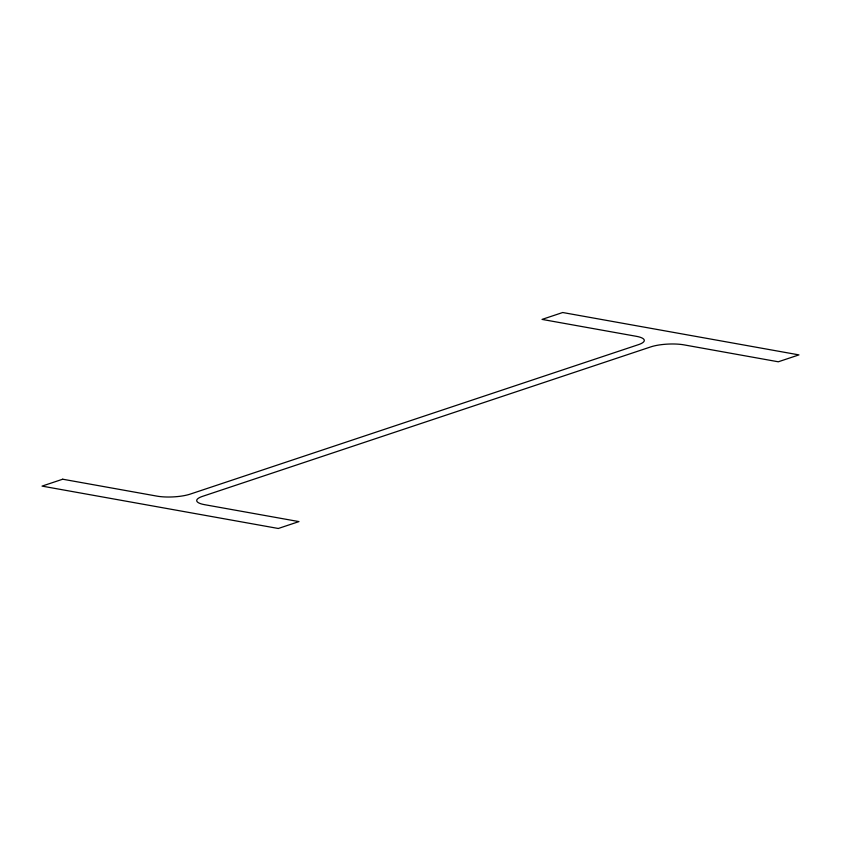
<?xml version="1.0" encoding="UTF-8"?>
<svg xmlns="http://www.w3.org/2000/svg" width="841" height="841" viewBox="0 0 841 841"><rect width="100%" height="100%" fill="white"/><g stroke="black" fill="none" stroke-linecap="round" stroke-linejoin="round"><path stroke-width="1.26" d="M62.707 479.212L42.05 486.109L278.297 528.484L298.965 521.599L204.71 504.695A23.569 5.982 -2.7 0 1 202.576 496.337L650.808 346.881A23.569 5.982 -2.7 0 1 684.038 344.873L778.293 361.788L798.95 354.891L562.703 312.516L542.035 319.401L636.29 336.305A23.569 5.982 -2.7 0 1 638.424 344.663L190.192 494.119A23.569 5.982 -2.7 0 1 156.962 496.127L62.707 479.212"/></g></svg>
